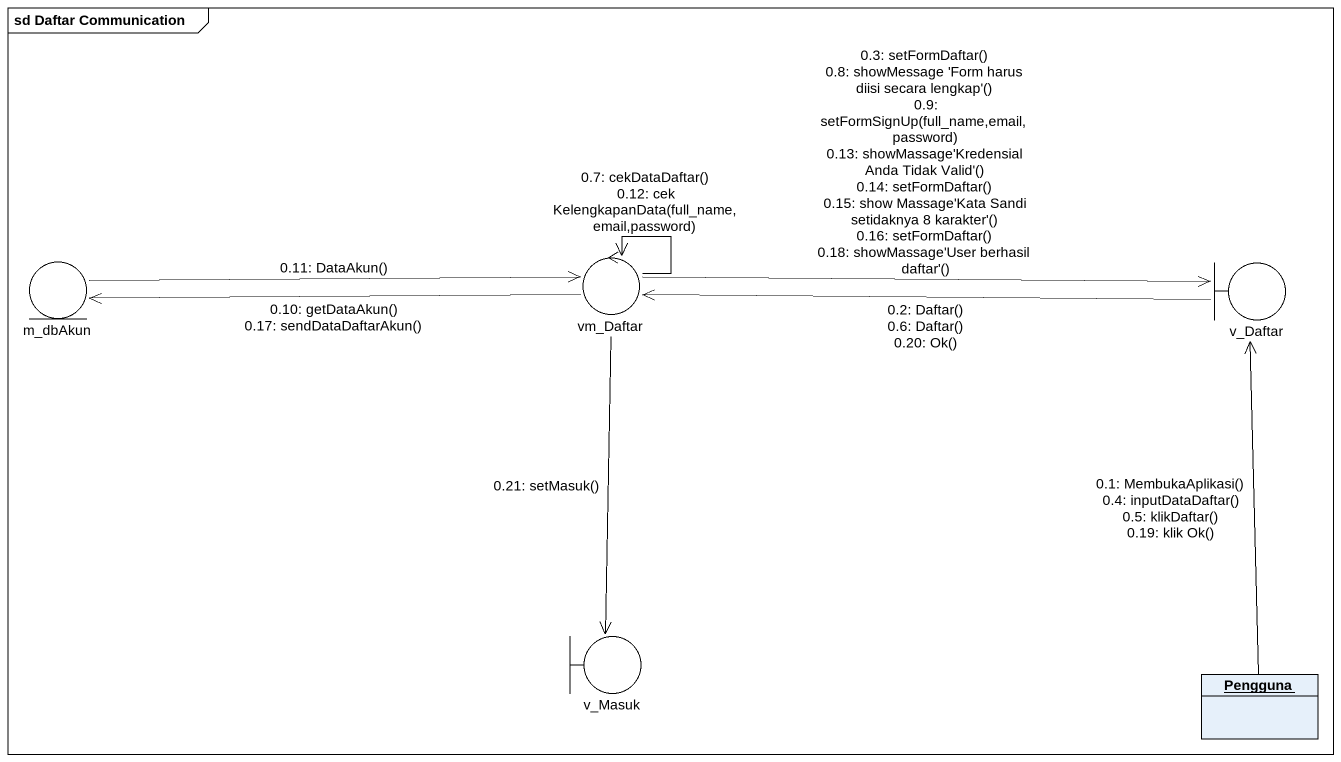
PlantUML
@startuml
mainframe sd Daftar Communication
allowmixing
hide circle
hide empty members
entity m_dbAkun
control vm_Daftar
boundary v_Daftar
boundary v_Masuk
object Pengguna
Pengguna -up-> v_Daftar : 0.1: MembukaAplikasi()\n0.4: inputDataDaftar()\n0.5: klikDaftar()\n0.19: klik Ok()
v_Daftar -left-> vm_Daftar : 0.2: Daftar()\n0.6: Daftar()\n0.20: Ok()
vm_Daftar -right-> v_Daftar : 0.3: setFormDaftar()\n0.8: showMessage 'Form harus diisi secara lengkap'()\n0.9: setFormSignUp(full_name,email, password)\n0.13: showMassage'Kredensial Anda Tidak Valid'()\n0.14: setFormDaftar()\n0.15: show Massage'Kata Sandi setidaknya 8 karakter'()\n0.16: setFormDaftar()\n0.18: showMassage'User berhasil daftar'()
vm_Daftar --> vm_Daftar : 0.7: cekDataDaftar()\n0.12: cek KelengkapanData(full_name,email,password)
vm_Daftar -left-> m_dbAkun : 0.10: getDataAkun()\n0.17: sendDataDaftarAkun()
m_dbAkun -right-> vm_Daftar : 0.11: DataAkun()
vm_Daftar --> v_Masuk : 0.21: setMasuk()
@enduml
